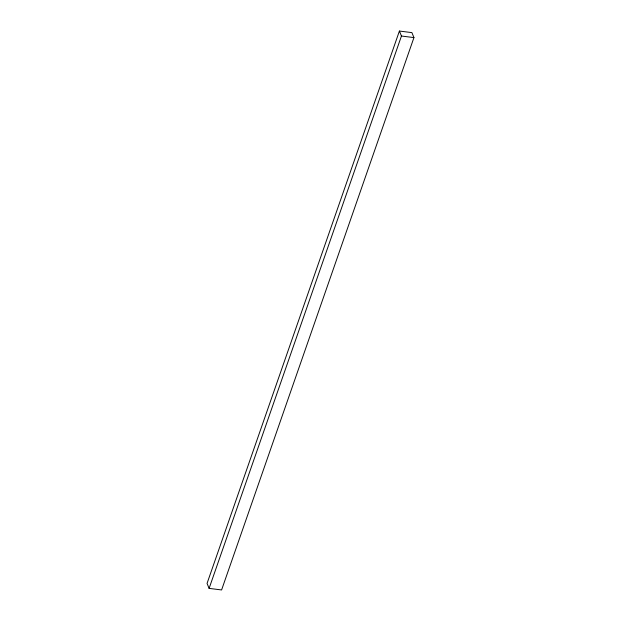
<?xml version="1.0" encoding="UTF-8"?>
<svg xmlns="http://www.w3.org/2000/svg" width="621" height="621" viewBox="0 0 621 621"><rect width="100%" height="100%" fill="white"/><g stroke="black" fill="none" stroke-linecap="round" stroke-linejoin="round"><path stroke-width="0.93" d="M399.404 31.05L207.057 583.406L209.098 588.382L221.596 589.95L413.943 37.594L411.902 32.618L399.404 31.05L401.453 36.026L209.098 588.382M401.453 36.026L413.943 37.594"/></g></svg>
